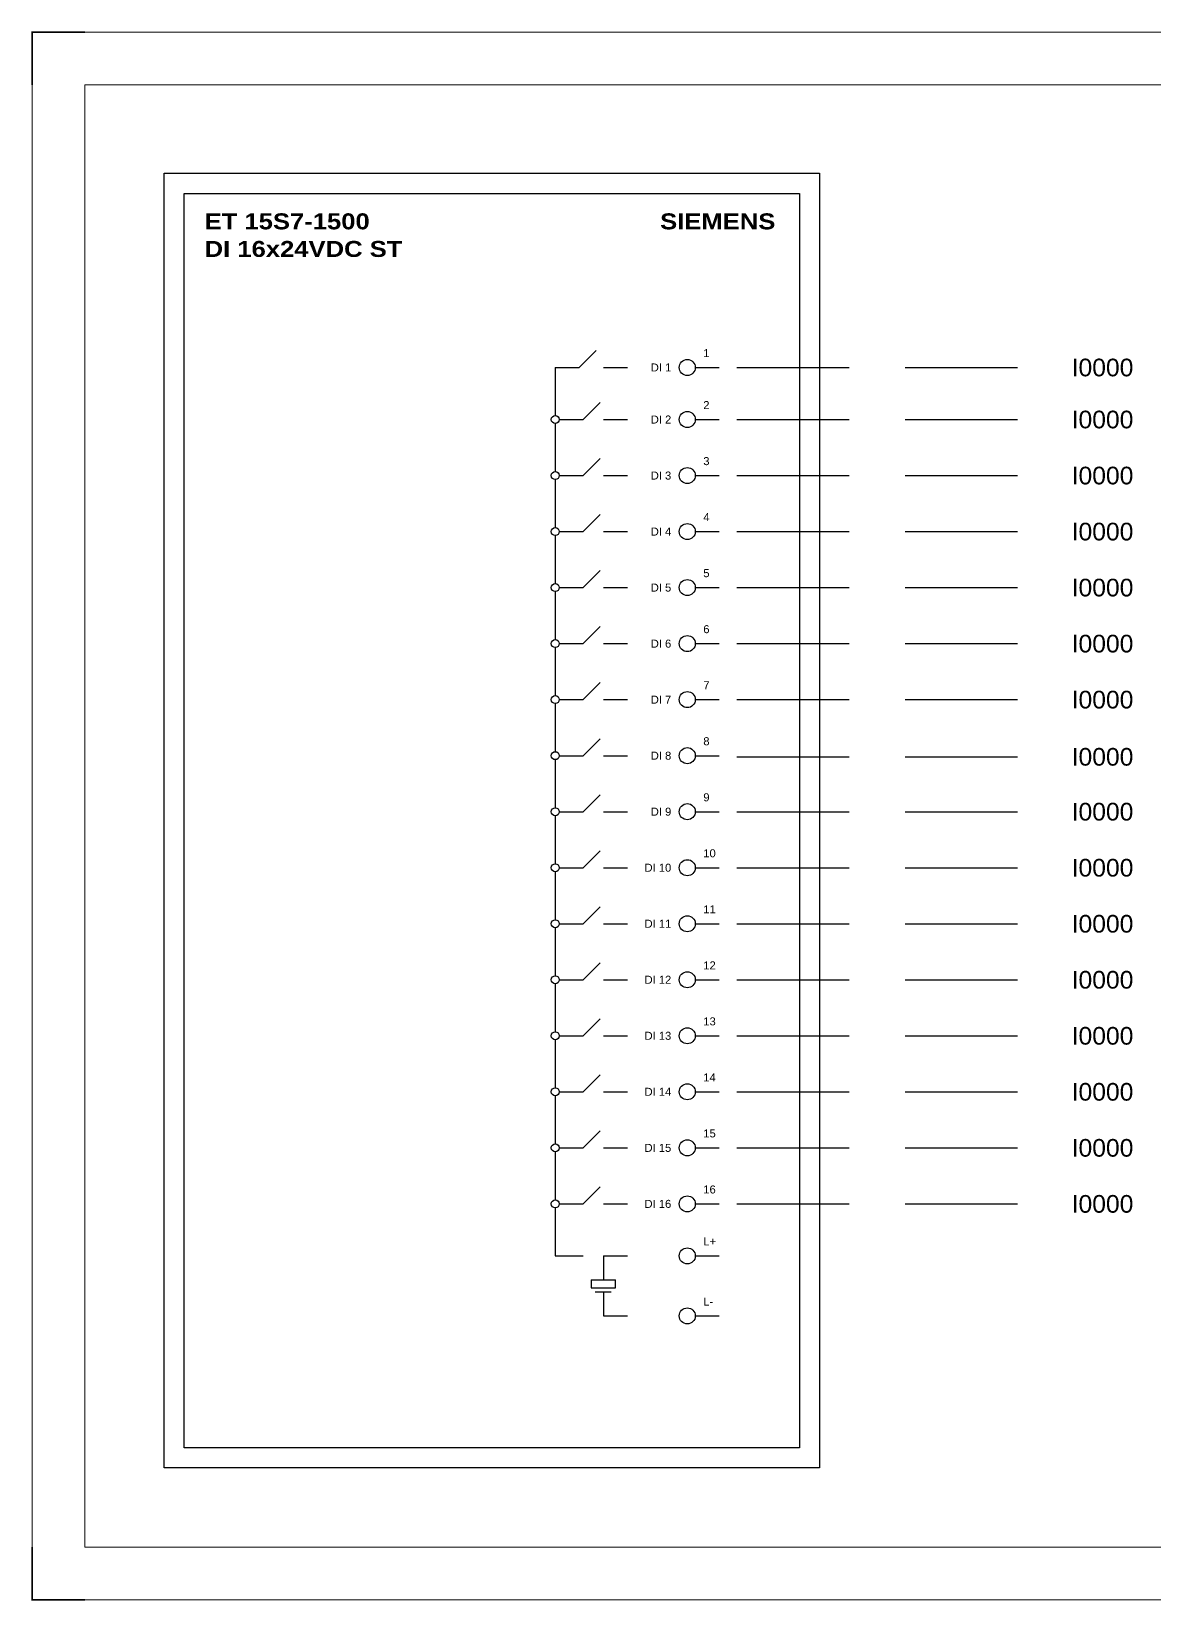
# Model space of a CAD drawing. Header units: centimetres. Extents: x -6233 to 67854, y 107 to 55669.
# Drawn here: x 13114 to 16294, y 47160 to 51604 of the extents above; entities that cross this region are included whole.
import ezdxf
from ezdxf.enums import TextEntityAlignment as Align

# ---------------------------------------------------------------- set-up
doc = ezdxf.new("R2010")
doc.units = ezdxf.units.CM
doc.header["$LTSCALE"] = 25.4
doc.linetypes.add('HIDDEN', pattern=[0.375, 0.25, -0.125])
doc.layers.add('Etiket-Line-L', color=7, linetype='Continuous')
doc.layers.add('EtIket-Line-S', color=2, linetype='Continuous')
doc.styles.add('Bold', font='ariblk.ttf', dxfattribs={"height": 25.4})
doc.styles.get("Standard").update_dxf_attribs({"font": 'arial.ttf', "height": 25.4})

# ---------------------------------------------------------------- blocks, each defined once
blk = doc.blocks.new('x5 Out Line')
at = {"const_width": 0.3}
for points in [[(9.65, 286.71), (0, 286.71), (0, 277.06)], [(0, 9.65), (0, 0), (9.65, 0)]]:
    blk.add_lwpolyline(points, dxfattribs=at)
at = {"lineweight": 15}
blk.add_lwpolyline([(395.8, 9.65), (395.8, 277.06), (9.65, 277.06), (9.65, 9.65)], close=True, dxfattribs=at)
at = {"layer": 'EtIket-Line-S', "lineweight": 9, "ltscale": 0.5}
blk.add_lwpolyline([(0, 0), (405.45, 0), (405.45, 286.71), (0, 286.71)], close=True, dxfattribs=at)

msp = doc.modelspace()

# ---------------------------------------------------------------- linework, layer by layer
at = {"ltscale": 50}
for p, q in [((14665.4, 50651.9), (14713.5, 50700)), ((14597.4, 50651.9), (14665.4, 50651.9)), ((14597.4, 50651.9), (14597.4, 50515.9)), ((14733.4, 50651.9), (14801.4, 50651.9)), ((14676.7, 50504.6), (14724.8, 50552.6)), ((14597.4, 50493.2), (14597.4, 50357.2)), ((14608.7, 50504.6), (14676.7, 50504.6)), ((14733.4, 50504.6), (14801.4, 50504.6)), ((14676.7, 50345.9), (14724.8, 50394)), ((14597.4, 50334.6), (14597.4, 50198.6)), ((14608.7, 50345.9), (14676.7, 50345.9)), ((14733.4, 50345.9), (14801.4, 50345.9)), ((14676.7, 50187.2), (14724.8, 50235.3)), ((14597.4, 50175.9), (14597.4, 50039.9)), ((14608.7, 50187.2), (14676.7, 50187.2)), ((14733.4, 50187.2), (14801.4, 50187.2)), ((14676.7, 50028.6), (14724.8, 50076.7)), ((14597.4, 50017.3), (14597.4, 49881.3)), ((14608.7, 50028.6), (14676.7, 50028.6)), ((14733.4, 50028.6), (14801.4, 50028.6)), ((14676.7, 49869.9), (14724.8, 49918)), ((14608.7, 49869.9), (14676.7, 49869.9)), ((14733.4, 49869.9), (14801.4, 49869.9)), ((14597.4, 49858.6), (14597.4, 49722.6)), ((14676.7, 49711.3), (14724.8, 49759.4)), ((14597.4, 49699.9), (14597.4, 49563.9)), ((14608.7, 49711.3), (14676.7, 49711.3)), ((14733.4, 49711.3), (14801.4, 49711.3)), ((14676.7, 49552.6), (14724.8, 49600.7)), ((14608.7, 49552.6), (14676.7, 49552.6)), ((14733.4, 49552.6), (14801.4, 49552.6)), ((14597.4, 49541.3), (14597.4, 49405.3)), ((14676.7, 49394), (14724.8, 49442)), ((14597.4, 49382.6), (14597.4, 49246.6)), ((14608.7, 49394), (14676.7, 49394)), ((14733.4, 49394), (14801.4, 49394)), ((14676.7, 49235.3), (14724.8, 49283.4)), ((14597.4, 49224), (14597.4, 49088)), ((14608.7, 49235.3), (14676.7, 49235.3)), ((14733.4, 49235.3), (14801.4, 49235.3)), ((14676.7, 49076.6), (14724.8, 49124.7)), ((14597.4, 49065.3), (14597.4, 48929.3)), ((14608.7, 49076.6), (14676.7, 49076.6)), ((14733.4, 49076.6), (14801.4, 49076.6)), ((14676.7, 48918), (14724.8, 48966.1)), ((14597.4, 48906.6), (14597.4, 48770.7)), ((14608.7, 48918), (14676.7, 48918)), ((14733.4, 48918), (14801.4, 48918)), ((14676.7, 48759.3), (14724.8, 48807.4)), ((14608.7, 48759.3), (14676.7, 48759.3)), ((14733.4, 48759.3), (14801.4, 48759.3)), ((14597.4, 48748), (14597.4, 48612)), ((14676.7, 48600.7), (14724.8, 48648.7)), ((14597.4, 48589.3), (14597.4, 48453.3)), ((14608.7, 48600.7), (14676.7, 48600.7)), ((14733.4, 48600.7), (14801.4, 48600.7)), ((14676.7, 48442), (14724.8, 48490.1)), ((14608.7, 48442), (14676.7, 48442)), ((14733.4, 48442), (14801.4, 48442)), ((14597.4, 48430.7), (14597.4, 48294.7)), ((14676.7, 48283.3), (14724.8, 48331.4)), ((14597.4, 48272), (14597.4, 48136)), ((14608.7, 48283.3), (14676.7, 48283.3)), ((14733.4, 48283.3), (14801.4, 48283.3)), ((14597.4, 48136), (14676.7, 48136)), ((14733.4, 48136), (14801.4, 48136)), ((14733.4, 48136), (14733.4, 48068)), ((14699.4, 48068), (14767.4, 48068)), ((14699.4, 48068), (14699.4, 48045.6)), ((14699.4, 48045.6), (14767.4, 48045.6)), ((14767.4, 48045.6), (14767.4, 48068)), ((14710.7, 48034), (14756, 48034)), ((14733.4, 48034), (14733.4, 47966)), ((14733.4, 47966), (14801.4, 47966))]:
    msp.add_line(p, q, dxfattribs=at)
at = {"color": 6, "ltscale": 50}
for p, q in [((14993.7, 50651.9), (15061.7, 50651.9)), ((14993.7, 50504.6), (15061.7, 50504.6)), ((14993.7, 50345.9), (15061.7, 50345.9)), ((14993.7, 50187.2), (15061.7, 50187.2)), ((14993.7, 50028.6), (15061.7, 50028.6)), ((14993.7, 49869.9), (15061.7, 49869.9)), ((14993.7, 49711.3), (15061.7, 49711.3)), ((14993.7, 49552.6), (15061.7, 49552.6)), ((14993.7, 49394), (15061.7, 49394)), ((14993.7, 49235.3), (15061.7, 49235.3)), ((14993.7, 49076.6), (15061.7, 49076.6)), ((14993.7, 48918), (15061.7, 48918)), ((14993.7, 48759.3), (15061.7, 48759.3)), ((14993.7, 48600.7), (15061.7, 48600.7)), ((14993.7, 48442), (15061.7, 48442)), ((14993.7, 48283.3), (15061.7, 48283.3)), ((14993.7, 48136), (15061.7, 48136)), ((14993.7, 47966), (15061.7, 47966))]:
    msp.add_line(p, q, dxfattribs=at)
at = {"color": 146, "linetype": 'HIDDEN', "ltscale": 50, "true_color": 0x105689}
for p, q in [((15111.7, 50651.9), (15959.2, 50651.9)), ((15111.7, 50504.6), (15959.2, 50504.6)), ((15111.7, 50345.9), (15959.2, 50345.9)), ((15111.7, 50187.2), (15959.2, 50187.2)), ((15111.7, 50028.6), (15959.2, 50028.6)), ((15111.7, 49869.9), (15959.2, 49869.9)), ((15111.7, 49711.3), (15959.2, 49711.3)), ((15111.7, 49549.4), (15959.2, 49549.4)), ((15111.7, 49394), (15959.2, 49394)), ((15111.7, 49235.3), (15959.2, 49235.3)), ((15111.7, 49076.6), (15959.2, 49076.6)), ((15111.7, 48918), (15959.2, 48918)), ((15111.7, 48759.3), (15959.2, 48759.3)), ((15111.7, 48600.7), (15959.2, 48600.7)), ((15111.7, 48442), (15959.2, 48442)), ((15111.7, 48283.3), (15959.2, 48283.3))]:
    msp.add_line(p, q, dxfattribs=at)
at = {"ltscale": 50}
msp.add_lwpolyline([(13490.4, 51201.8), (15345, 51201.8), (15345, 47535.9), (13490.4, 47535.9)], close=True, dxfattribs=at)
at = {"color": 6, "ltscale": 50}
msp.add_lwpolyline([(13547, 51145.1), (15288.4, 51145.1), (15288.4, 47592.6), (13547, 47592.6)], close=True, dxfattribs=at)
at = {"color": 6, "ltscale": 500}
for centre in [(14971.1, 50651.9), (14971.1, 50504.6), (14971.1, 50345.9), (14971.1, 50187.2), (14971.1, 50028.6), (14971.1, 49869.9), (14971.1, 49711.3), (14971.1, 49552.6), (14971.1, 49394), (14971.1, 49235.3), (14971.1, 49076.6), (14971.1, 48918), (14971.1, 48759.3), (14971.1, 48600.7), (14971.1, 48442), (14971.1, 48283.3), (14971.1, 48136), (14971.1, 47966)]:
    msp.add_circle(centre, 22.7, dxfattribs=at)
at = {"ltscale": 500}
for centre in [(14597.4, 50504.6), (14597.4, 50345.9), (14597.4, 50187.2), (14597.4, 50028.6), (14597.4, 49869.9), (14597.4, 49711.3), (14597.4, 49552.6), (14597.4, 49394), (14597.4, 49235.3), (14597.4, 49076.6), (14597.4, 48918), (14597.4, 48759.3), (14597.4, 48600.7), (14597.4, 48442), (14597.4, 48283.3)]:
    msp.add_circle(centre, 11.3, dxfattribs=at)

# ---------------------------------------------------------------- block references
at = {"layer": 'Etiket-Line-L', "lineweight": 0, "xscale": 15.48351216233742, "yscale": 15.48351216233742, "zscale": 15.48351216233742}
msp.add_blockref('x5 Out Line', (13116.5, 47162.1), dxfattribs=at)

# ---------------------------------------------------------------- texts
at = {"ltscale": 500, "style": 'Bold'}
for s, p in [('ET 15S7-1500', (13604.6, 51088.4)), ('DI 16x24VDC ST', (13604.6, 51010.3))]:
    msp.add_text(s, height=45.331, dxfattribs=at).set_placement(p, align=Align.TOP_LEFT)
msp.add_text('SIEMENS', height=45.33, dxfattribs=at).set_placement((15220.4, 51088.4), align=Align.TOP_RIGHT)
at = {"ltscale": 500}
for s, p in [('DI 1', (14925.7, 50651.9)), ('DI 2', (14925.7, 50504.6)), ('DI 3', (14925.7, 50345.9)), ('DI 4', (14925.7, 50187.2)), ('DI 5', (14925.7, 50028.6)), ('DI 6', (14925.7, 49869.9)), ('DI 7', (14925.7, 49711.3)), ('DI 8', (14925.7, 49552.6)), ('DI 9', (14925.7, 49394)), ('DI 10', (14925.7, 49235.3)), ('DI 11', (14925.7, 49076.6)), ('DI 12', (14925.7, 48918)), ('DI 13', (14925.7, 48759.3)), ('DI 14', (14925.7, 48600.7)), ('DI 15', (14925.7, 48442)), ('DI 16', (14925.7, 48283.3))]:
    msp.add_text(s, height=22.67, dxfattribs=at).set_placement(p, align=Align.MIDDLE_RIGHT)
for s, height, p in [('1', 22.7, (15016.4, 50674.6)), ('2', 22.7, (15016.4, 50527.2)), ('3', 22.7, (15016.4, 50368.6)), ('4', 22.7, (15016.4, 50209.9)), ('5', 22.7, (15016.4, 50051.3)), ('6', 22.7, (15016.4, 49892.6)), ('7', 22.7, (15016.4, 49733.9)), ('8', 22.7, (15016.4, 49575.3)), ('9', 22.7, (15016.4, 49416.6)), ('10', 22.67, (15016.4, 49258)), ('11', 22.67, (15016.4, 49099.3)), ('12', 22.67, (15016.4, 48940.6)), ('13', 22.67, (15016.4, 48782)), ('14', 22.67, (15016.4, 48623.3)), ('15', 22.67, (15016.4, 48464.7)), ('16', 22.67, (15016.4, 48306)), ('L+', 22.67, (15016.4, 48158.7)), ('L-', 22.67, (15016.4, 47988.7))]:
    msp.add_text(s, height=height, dxfattribs=at).set_placement(p, align=Align.BOTTOM_LEFT)
for p in [(16059.2, 50651.9), (16059.2, 50504.6), (16059.2, 50345.9), (16059.2, 50187.2), (16059.2, 50028.6), (16059.2, 49869.9), (16059.2, 49711.3), (16059.2, 49549.4), (16059.2, 49394), (16059.2, 49235.3), (16059.2, 49076.6), (16059.2, 48918), (16059.2, 48759.3), (16059.2, 48600.7), (16059.2, 48442), (16059.2, 48283.3)]:
    msp.add_text('I0000', height=50, dxfattribs=at).set_placement(p, align=Align.MIDDLE_LEFT)

doc.saveas('drawing.dxf')
